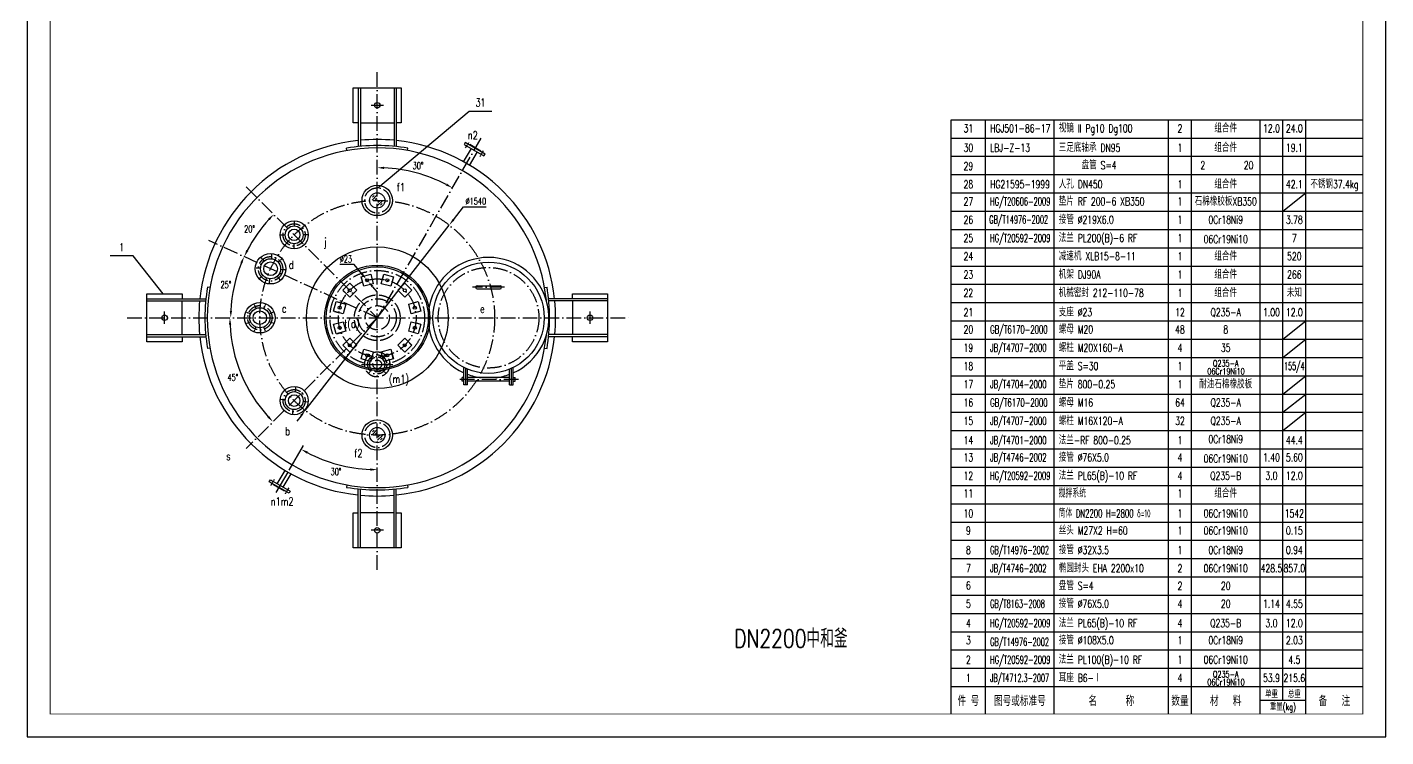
# Model space of a CAD drawing. Extents: x 14632 to 32728, y -7017 to 5619.
# Drawn here: x 23818 to 32728, y -6996 to -2338 of the extents above; entities that cross this region are included whole.
import ezdxf
from ezdxf.enums import TextEntityAlignment as Align

# ---------------------------------------------------------------- set-up
doc = ezdxf.new("R2010")
doc.units = 0
doc.header["$LTSCALE"] = 8
for name, pattern in [('ACAD_ISO02W100', [15, 12, -3]), ('ACAD_ISO10W100', [18, 12, -3, 0, -3]), ('CENTER', [2, 1.25, -0.25, 0.25, -0.25])]:
    doc.linetypes.add(name, pattern=pattern)
for name, color, linetype in [('CEN', 2, 'CENTER'), ('HGJ', 1, 'Continuous'), ('HGJX', 2, 'CENTER'), ('hgjy', 7, 'Continuous'), ('K1', 4, 'Continuous'), ('RENK', 7, 'Continuous'), ('sb', 1, 'Continuous'), ('tank', 1, 'Continuous'), ('tankx', 2, 'ACAD_ISO10W100'), ('tanky', 7, 'Continuous'), ('zz', 1, 'Continuous')]:
    doc.layers.add(name, color=color, linetype=linetype)
doc.styles.add('hzfs', font='simplex.shx', dxfattribs={"width": 0.7, "bigfont": 'hzfs.shx'})
doc.dimstyles.new('PVCAD$2', dxfattribs={"dimscale": 15, "dimtxt": 3, "dimasz": 3, "dimexe": 2, "dimexo": 1, "dimgap": 1, "dimtad": 2, "dimtih": 1, "dimdec": 0, "dimzin": 0, "dimdsep": 46, "dimtxsty": 'hzfs', "dimcen": 2.5, "dimclrd": 4, "dimclre": 4, "dimadec": 0, "dimazin": 0, "dimtfac": 1, "dimtmove": 0, "dimatfit": 0, "dimfxl": 0, "dimarcsym": 0})
doc.dimstyles.new('PVCAD$3', dxfattribs={"dimscale": 15, "dimtxt": 3, "dimasz": 3, "dimexe": 2, "dimexo": 1, "dimgap": 1, "dimtad": 1, "dimtoh": 1, "dimdec": 0, "dimzin": 0, "dimdsep": 46, "dimtxsty": 'hzfs', "dimcen": 2.5, "dimclrd": 4, "dimclre": 4, "dimadec": 0, "dimazin": 0, "dimtfac": 1, "dimtmove": 0, "dimatfit": 0, "dimfxl": 0, "dimarcsym": 0})

# ---------------------------------------------------------------- blocks, each defined once
blk = doc.blocks.new('*D238')
at = {"color": 4, "lineweight": -2}
for p, q in [((26613.9, -3601.4), (26679.1, -3517.5)), ((26679.1, -3517.5), (26827.6, -3517.5)), ((25641.7, -4853.2), (26586.3, -3636.9)), ((25614.1, -4888.8), (25586.5, -4924.3))]:
    blk.add_line(p, q, dxfattribs=at)
at = {"color": 4}
for points in [[(26608, -3596.8), (26619.8, -3606), (26586.3, -3636.9)], [(25608.2, -4884.2), (25620.1, -4893.4), (25641.7, -4853.2)]]:
    blk.add_solid(points, dxfattribs=at)
at = {"layer": 'Defpoints', "color": 0}
for p in [(26586.3, -3636.9), (25641.7, -4853.2)]:
    blk.add_point(p, dxfattribs=at)
at = {"color": 0, "insert": (26760.9, -3480), "char_height": 45, "attachment_point": 5, "style": 'hzfs'}
blk.add_mtext('∅1540', dxfattribs=at)
blk = doc.blocks.new('*D226')
at = {"layer": 'Defpoints', "color": 0}
for p in [(25254.2, -3386.7), (25359.7, -3651.6), (25010, -3737.8), (26114, -4245.1), (26114, -4245.1)]:
    blk.add_point(p, dxfattribs=at)
at = {"layer": 'K1', "color": 4, "lineweight": -2}
blk.add_arc((26114, -4245.1), 959.8, 137.73398, 152.6332, dxfattribs=at)
at = {"layer": 'K1', "color": 4}
for points in [[(25398.3, -3594.4), (25409.2, -3604.7), (25434.8, -3567)], [(25268.4, -3807.2), (25254.9, -3800.6), (25241.9, -3844.3)]]:
    blk.add_solid(points, dxfattribs=at)
at = {"layer": 'K1', "color": 0, "insert": (25276.1, -3662.4), "char_height": 45, "attachment_point": 5, "style": 'hzfs'}
blk.add_mtext('20°', dxfattribs=at)
blk = doc.blocks.new('*D227')
at = {"layer": 'Defpoints', "color": 0}
for p in [(25010, -3737.8), (25192.5, -3972.9), (24473.9, -4245.1), (26114, -4245.1), (27767.6, -4245.1)]:
    blk.add_point(p, dxfattribs=at)
at = {"layer": 'K1', "color": 4, "lineweight": -2}
blk.add_arc((26114, -4245.1), 960.9, 158.00323, 177.3166, dxfattribs=at)
at = {"layer": 'K1', "color": 4}
for points in [[(25216.2, -3882.2), (25229.9, -3888.1), (25240.9, -3843.8)], [(25161.7, -4200.3), (25146.7, -4199.9), (25153.1, -4245.1)]]:
    blk.add_solid(points, dxfattribs=at)
at = {"layer": 'K1', "color": 0, "insert": (25121.7, -4028), "char_height": 45, "attachment_point": 5, "style": 'hzfs'}
blk.add_mtext('25°', dxfattribs=at)
blk = doc.blocks.new('*D228')
at = {"layer": 'Defpoints', "color": 0}
for p in [(24473.9, -4245.1), (26114, -4245.1), (27767.6, -4245.1), (25180.6, -4494.9), (25254.2, -5103.5)]:
    blk.add_point(p, dxfattribs=at)
at = {"layer": 'K1', "color": 4, "lineweight": -2}
blk.add_arc((26114, -4245.1), 966.3, 182.66852, 222.28413, dxfattribs=at)
at = {"layer": 'K1', "color": 4}
for points in [[(25141.3, -4290.2), (25156.3, -4289.9), (25147.7, -4245.1)], [(25404.6, -4890), (25393.7, -4900.4), (25430.2, -4927.8)]]:
    blk.add_solid(points, dxfattribs=at)
at = {"layer": 'K1', "color": 0, "insert": (25166.9, -4636.9), "char_height": 45, "attachment_point": 5, "style": 'hzfs'}
blk.add_mtext('45°', dxfattribs=at)
blk = doc.blocks.new('*D239')
at = {"layer": 'Defpoints', "color": 0}
for p in [(26041.6, -3991.1), (26054.4, -4006.5)]:
    blk.add_point(p, dxfattribs=at)
at = {"layer": 'K1', "color": 4, "lineweight": -2}
for p, q in [((25963, -3896.6), (25868.5, -3896.6)), ((26012.9, -3956.5), (25963, -3896.6)), ((26054.4, -4006.5), (26041.6, -3991.1)), ((26083.2, -4041.1), (26112, -4075.7))]:
    blk.add_line(p, q, dxfattribs=at)
at = {"layer": 'K1', "color": 4}
for points in [[(26018.6, -3951.7), (26007.1, -3961.3), (26041.6, -3991.1)], [(26089, -4036.3), (26077.4, -4045.9), (26054.4, -4006.5)]]:
    blk.add_solid(points, dxfattribs=at)
at = {"layer": 'K1', "color": 0, "insert": (25908.3, -3859.1), "char_height": 45, "attachment_point": 5, "style": 'hzfs'}
blk.add_mtext('%%C23', dxfattribs=at)
blk = doc.blocks.new('*D242')
at = {"color": 4, "lineweight": -2}
blk.add_arc((26114, -4245.1), 984.7, 62.61852, 87.38148, dxfattribs=at)
at = {"color": 4}
for points in [[(26158.8, -3268.9), (26159.2, -3253.9), (26114, -3260.4)], [(26570.5, -3364.1), (26563.3, -3377.3), (26606.4, -3392.3)]]:
    blk.add_solid(points, dxfattribs=at)
at = {"layer": 'Defpoints', "color": 0}
for p in [(26114, -2631.9), (26794, -3067.3), (26450.8, -3319.7), (26114, -4245.1), (26114, -5899.3)]:
    blk.add_point(p, dxfattribs=at)
at = {"color": 0, "insert": (26381.5, -3246.9), "char_height": 45, "attachment_point": 5, "style": 'hzfs'}
blk.add_mtext('30°', dxfattribs=at)
blk = doc.blocks.new('*D244')
at = {"color": 4, "lineweight": -2}
blk.add_line((25536.5, -5245.3), (25630.5, -5082.6), dxfattribs=at)
blk.add_arc((26114, -4245.1), 997.1, 242.58605, 267.41395, dxfattribs=at)
at = {"color": 4}
for points in [[(25651.4, -5136.8), (25658.6, -5123.6), (25615.5, -5108.6)], [(26069.2, -5233.7), (26068.9, -5248.7), (26114, -5242.2)]]:
    blk.add_solid(points, dxfattribs=at)
at = {"layer": 'Defpoints', "color": 0}
for p in [(26114, -2631.9), (25773, -5182), (25529, -5258.3), (25451.9, -5391.9), (26114, -5899.3)]:
    blk.add_point(p, dxfattribs=at)
at = {"color": 0, "insert": (25843.4, -5255.2), "char_height": 45, "attachment_point": 5, "style": 'hzfs'}
blk.add_mtext('30°', dxfattribs=at)

msp = doc.modelspace()

# ---------------------------------------------------------------- linework, layer by layer
for p, q in [((23818.22091, 5619.31602), (23818.22091, -6995.68398)), ((23818.22091, 5619.31602), (23818.22091, -6995.68398)), ((32728.22091, -6995.68398), (32728.22091, 5619.31602)), ((32728.22091, -6995.68398), (32728.22091, 5619.31602)), ((32053.22091, -3545.68398), (32203.22091, -3425.68398)), ((25451.9221, -5391.88794), (25529.03223, -5258.32927)), ((23818.22091, -6995.68398), (32728.22091, -6995.68398)), ((23818.22091, -6995.68398), (32728.22091, -6995.68398))]:
    msp.add_line(p, q)
at = {"color": 1, "linetype": 'Continuous'}
msp.add_circle((26844.03223, -4245.07955), 365, dxfattribs=at)
at = {"color": 3, "linetype": 'ACAD_ISO02W100'}
for centre, radius in [((26114.03223, -4245.07955), 150), ((26114.03223, -4245.07955), 79.5), ((26114.03223, -4551.44519), 82.5), ((26114.03223, -4551.44519), 49.5), ((26114.03223, -4551.44519), 28.5)]:
    msp.add_circle(centre, radius, dxfattribs=at)
at = {"layer": 'CEN'}
msp.add_line((26010.15473, -4551.44519), (26215.49905, -4551.44519), dxfattribs=at)
at = {"layer": 'HGJ'}
for p, q in [((26690.97615, -3095.78337), (26683.97615, -3107.90773)), ((26683.97615, -3107.90773), (26813.87996, -3182.90773)), ((26820.87996, -3170.78337), (26690.97615, -3095.78337)), ((26721.55499, -3108.81927), (26719.55499, -3112.28337)), ((26794.30112, -3150.81927), (26721.55499, -3108.81927)), ((26729.44248, -3134.15773), (26678.33831, -3222.67275)), ((26768.41363, -3156.65773), (26717.30945, -3245.17275)), ((26792.30112, -3154.28337), (26794.30112, -3150.81927)), ((26813.87996, -3182.90773), (26820.87996, -3170.78337)), ((25458.556, -5335.39768), (25509.66018, -5246.88265)), ((25406.08967, -5321.27203), (25413.08967, -5309.14768)), ((25535.99348, -5396.27203), (25406.08967, -5321.27203)), ((25413.08967, -5309.14768), (25542.99348, -5384.14768)), ((25432.66851, -5341.23614), (25434.66851, -5337.77203)), ((25505.41464, -5383.23614), (25432.66851, -5341.23614)), ((25497.52715, -5357.89768), (25548.63132, -5269.38265)), ((25507.41464, -5379.77203), (25505.41464, -5383.23614)), ((25542.99348, -5384.14768), (25535.99348, -5396.27203))]:
    msp.add_line(p, q, dxfattribs=at)
for centre, radius in [((25414.36963, -3923.56401), 100), ((25414.36963, -3923.56401), 66), ((25414.36963, -3923.56401), 44.5), ((25344.03223, -4245.07955), 100), ((25344.03223, -4245.07955), 66), ((25344.03223, -4245.07955), 44.5), ((25569.11023, -4789.10162), 92.5), ((25569.11023, -4789.10162), 59), ((25569.11023, -4789.10162), 38)]:
    msp.add_circle(centre, radius, dxfattribs=at)
at = {"layer": 'HGJX'}
for p, q in [((26693.79666, -3130.89811), (26716.29666, -3091.92696)), ((26789.05945, -3185.89811), (26811.55945, -3146.92696)), ((25421.53664, -3828.83474), (25419.27337, -3858.74924)), ((25319.64036, -3916.397), (25349.55487, -3918.66026)), ((25352.45376, -3851.51246), (25372.00614, -3874.26558)), ((25486.42118, -3861.64814), (25463.66806, -3881.20052)), ((25342.31809, -3985.47987), (25365.07121, -3965.92749)), ((25407.20262, -4018.29327), (25409.46589, -3988.37877)), ((25476.2855, -3995.61555), (25456.73312, -3972.86243)), ((25509.0989, -3930.73101), (25479.18439, -3928.46775)), ((25307.67731, -4157.311), (25319.15781, -4185.02738)), ((25380.38716, -4157.311), (25368.90665, -4185.02738)), ((25256.26368, -4208.72462), (25283.98006, -4220.20513)), ((25256.26368, -4281.43448), (25283.98006, -4269.95397)), ((25431.80079, -4208.72462), (25404.0844, -4220.20513)), ((25431.80079, -4281.43448), (25404.0844, -4269.95397)), ((25307.67731, -4332.84811), (25319.15781, -4305.13172)), ((25380.38716, -4332.84811), (25368.90665, -4305.13172)), ((26059.23146, -4496.64441), (26080.44466, -4517.85762)), ((26168.83301, -4496.64441), (26147.6198, -4517.85762)), ((26059.23146, -4606.24596), (26080.44466, -4585.03276)), ((26168.83301, -4606.24596), (26147.6198, -4585.03276)), ((25578.54122, -4702.11135), (25575.30773, -4731.93659)), ((25482.11996, -4779.67063), (25511.94519, -4782.90411)), ((25656.10049, -4798.53261), (25626.27526, -4795.29913)), ((25559.67924, -4876.09188), (25562.91272, -4846.26665)), ((25437.91018, -5306.1573), (25415.41018, -5345.12844)), ((25533.17297, -5361.1573), (25510.67297, -5400.12844))]:
    msp.add_line(p, q, dxfattribs=at)
at = {"layer": 'K1'}
for p, q in [((26008.22917, -3975.78749), (26071.01435, -3958.96426)), ((26025.0524, -4038.57267), (26008.22917, -3975.78749)), ((26009.52326, -3980.61712), (26017.93488, -4012.00971)), ((26071.01435, -3958.96426), (26087.83758, -4021.74944)), ((26140.22688, -4021.74944), (26157.05012, -3958.96426)), ((26155.75602, -3963.79389), (26147.3444, -3995.18648)), ((26157.05012, -3958.96426), (26219.8353, -3975.78749)), ((26219.8353, -3975.78749), (26203.01206, -4038.57267)), ((25887.75806, -4064.76732), (25933.72, -4018.80538)), ((25933.72, -4110.72926), (25887.75806, -4064.76732)), ((25891.2936, -4068.30286), (25914.27457, -4091.28383)), ((25933.72, -4018.80538), (25979.68194, -4064.76732)), ((25979.68194, -4064.76732), (25933.72, -4110.72926)), ((26087.83758, -4021.74944), (26025.0524, -4038.57267)), ((26203.01206, -4038.57267), (26140.22688, -4021.74944)), ((26248.38252, -4064.76732), (26294.34446, -4018.80538)), ((26294.34446, -4110.72926), (26248.38252, -4064.76732)), ((26290.80893, -4022.34091), (26267.82796, -4045.32189)), ((26294.34446, -4018.80538), (26340.3064, -4064.76732)), ((26340.3064, -4064.76732), (26294.34446, -4110.72926)), ((25827.91694, -4202.06166), (25844.74018, -4139.27649)), ((25844.74018, -4139.27649), (25907.52535, -4156.09972)), ((25907.52535, -4156.09972), (25890.70212, -4218.8849)), ((26320.53911, -4156.09972), (26383.32429, -4139.27649)), ((26337.36235, -4218.8849), (26320.53911, -4156.09972)), ((26378.49466, -4140.57058), (26347.10207, -4148.9822)), ((26383.32429, -4139.27649), (26400.14753, -4202.06166)), ((25890.70212, -4218.8849), (25827.91694, -4202.06166)), ((25827.91694, -4288.09744), (25890.70212, -4271.2742)), ((25832.74657, -4203.35576), (25864.13916, -4211.76738)), ((25890.70212, -4271.2742), (25907.52535, -4334.05938)), ((26320.53911, -4334.05938), (26337.36235, -4271.2742)), ((26400.14753, -4202.06166), (26337.36235, -4218.8849)), ((26337.36235, -4271.2742), (26400.14753, -4288.09744)), ((25844.74018, -4350.88262), (25827.91694, -4288.09744)), ((25907.52535, -4334.05938), (25844.74018, -4350.88262)), ((25849.5698, -4349.58852), (25880.96239, -4341.1769)), ((26383.32429, -4350.88262), (26320.53911, -4334.05938)), ((26395.3179, -4286.80334), (26363.92531, -4278.39172)), ((26400.14753, -4288.09744), (26383.32429, -4350.88262)), ((25887.75806, -4425.39178), (25933.72, -4379.42984)), ((25933.72, -4471.35372), (25887.75806, -4425.39178)), ((25933.72, -4379.42984), (25979.68194, -4425.39178)), ((25979.68194, -4425.39178), (25933.72, -4471.35372)), ((25937.25554, -4467.81819), (25960.23651, -4444.83722)), ((26008.22917, -4514.37161), (26025.0524, -4451.58643)), ((26025.0524, -4451.58643), (26087.83758, -4468.40967)), ((26140.22688, -4468.40967), (26203.01206, -4451.58643)), ((26203.01206, -4451.58643), (26219.8353, -4514.37161)), ((26248.38252, -4425.39178), (26294.34446, -4379.42984)), ((26294.34446, -4471.35372), (26248.38252, -4425.39178)), ((26294.34446, -4379.42984), (26340.3064, -4425.39178)), ((26340.3064, -4425.39178), (26294.34446, -4471.35372)), ((26336.77087, -4421.85625), (26313.7899, -4398.87528)), ((26071.01435, -4531.19485), (26008.22917, -4514.37161)), ((26087.83758, -4468.40967), (26071.01435, -4531.19485)), ((26072.30844, -4526.36522), (26080.72006, -4494.97263)), ((26157.05012, -4531.19485), (26140.22688, -4468.40967)), ((26219.8353, -4514.37161), (26157.05012, -4531.19485)), ((26218.5412, -4509.54198), (26210.12958, -4478.14939))]:
    msp.add_line(p, q, dxfattribs=at)
at = {"layer": 'K1', "const_width": 6}
msp.add_lwpolyline([(23968.22091, -6845.68398), (23968.22091, 5244.31602), (32578.22091, 5244.31602), (32578.22091, -6845.68398)], close=True, dxfattribs=at)
msp.add_lwpolyline([(23968.22091, -6845.68398), (23968.22091, 5244.31602), (32578.22091, 5244.31602), (32578.22091, -6845.68398)], close=True, dxfattribs=at)
at = {"layer": 'K1'}
for centre in [(26048.03337, -3998.76847), (26180.03109, -3998.76847), (25933.72, -4064.76732), (26294.34446, -4064.76732), (25867.72115, -4179.08069), (26360.34332, -4179.08069), (25867.72115, -4311.07841), (26360.34332, -4311.07841), (25933.72, -4425.39178), (26294.34446, -4425.39178), (26048.03337, -4491.39064), (26180.03109, -4491.39064)]:
    msp.add_circle(centre, 10, dxfattribs=at)
at = {"layer": 'RENK', "color": 1, "linetype": 'Continuous'}
for p, q in [((26769.03223, -4035.07955), (26919.03223, -4035.07955)), ((26769.03223, -4055.07955), (26919.03223, -4055.07955)), ((26682.03223, -4685.57955), (26682.03223, -4572.15905)), ((26694.03223, -4685.57955), (26694.03223, -4577.83321)), ((26706.03223, -4685.57955), (26706.03223, -4582.98634)), ((26982.03223, -4685.57955), (26982.03223, -4582.98634)), ((26994.03223, -4685.57955), (26994.03223, -4577.83321)), ((27006.03223, -4685.57955), (27006.03223, -4572.15905)), ((26682.03223, -4638.07955), (26670.03223, -4638.07955)), ((26670.03223, -4662.07955), (26670.03223, -4638.07955)), ((26682.03223, -4662.07955), (26670.03223, -4662.07955)), ((26682.03223, -4638.07955), (26674.03223, -4638.07955)), ((26682.03223, -4662.07955), (26674.03223, -4662.07955)), ((26706.03223, -4685.57955), (26682.03223, -4685.57955)), ((26982.03223, -4638.07955), (26706.03223, -4638.07955)), ((26982.03223, -4662.07955), (26706.03223, -4662.07955)), ((26982.03223, -4685.57955), (27006.03223, -4685.57955)), ((27006.03223, -4638.07955), (27014.03223, -4638.07955)), ((27006.03223, -4638.07955), (27018.03223, -4638.07955)), ((27006.03223, -4662.07955), (27014.03223, -4662.07955)), ((27006.03223, -4662.07955), (27018.03223, -4662.07955)), ((27018.03223, -4662.07955), (27018.03223, -4638.07955))]:
    msp.add_line(p, q, dxfattribs=at)
for centre, radius, start, end in [((26844.03223, -4245.07955), 395.86196, 294.156697378, 245.843302622), ((26769.03223, -4045.07955), 10, 90, 270), ((26919.03223, -4045.07955), 10, 270, 90), ((26844.03223, -4245.07955), 395.86196, 249.597902059, 263.10618504), ((26844.03223, -4245.07955), 395.86196, 276.89381496, 290.402097941)]:
    msp.add_arc(centre, radius, start, end, dxfattribs=at)
at = {"layer": 'sb'}
msp.add_circle((26114.03223, -4245.07955), 465, dxfattribs=at)
at = {"layer": 'tank'}
for p, q in [((25989.03223, -2735.07955), (25989.03223, -3121.44766)), ((26004.03223, -2735.07955), (26004.03223, -3120.00812)), ((26224.03223, -2735.07955), (26224.03223, -3120.00812)), ((26239.03223, -2735.07955), (26239.03223, -3121.44766)), ((26004.03223, -2965.07955), (26224.03223, -2965.07955)), ((29878.22091, -6845.68398), (29878.22091, -2945.68398)), ((29878.22091, -2945.68398), (32578.22091, -2945.68398)), ((25914.93421, -3146.50332), (25912.47621, -3131.70608)), ((26313.13025, -3146.50332), (26315.58825, -3131.70608)), ((25015.456, -4045.98153), (25000.65876, -4043.52353)), ((27212.60846, -4045.98153), (27227.4057, -4043.52353)), ((24604.03223, -4120.07955), (24990.40034, -4120.07955)), ((24604.03223, -4135.07955), (24988.9608, -4135.07955)), ((24834.03223, -4355.07955), (24834.03223, -4135.07955)), ((27624.03223, -4120.07955), (27237.66412, -4120.07955)), ((27624.03223, -4135.07955), (27239.10366, -4135.07955)), ((27394.03223, -4135.07955), (27394.03223, -4355.07955)), ((24604.03223, -4355.07955), (24988.9608, -4355.07955)), ((27624.03223, -4355.07955), (27239.10366, -4355.07955)), ((24604.03223, -4370.07955), (24990.40034, -4370.07955)), ((25015.456, -4444.17757), (25000.65876, -4446.63557)), ((27212.60846, -4444.17757), (27227.4057, -4446.63557)), ((27624.03223, -4370.07955), (27237.66412, -4370.07955)), ((25914.93421, -5343.65578), (25912.47621, -5358.45302)), ((26313.13025, -5343.65578), (26315.58825, -5358.45302)), ((25989.03223, -5755.07955), (25989.03223, -5368.71144)), ((26004.03223, -5755.07955), (26004.03223, -5370.15098)), ((26224.03223, -5755.07955), (26224.03223, -5370.15098)), ((26239.03223, -5755.07955), (26239.03223, -5368.71144)), ((26224.03223, -5525.07955), (26004.03223, -5525.07955))]:
    msp.add_line(p, q, dxfattribs=at)
for points in [[(25989.03223, -2965.07955), (25956.53223, -2965.07955), (25956.53223, -2735.07955), (26271.53223, -2735.07955), (26271.53223, -2965.07955), (26239.03223, -2965.07955)], [(24834.03223, -4370.07955), (24834.03223, -4402.57955), (24604.03223, -4402.57955), (24604.03223, -4087.57955), (24834.03223, -4087.57955), (24834.03223, -4120.07955)], [(27394.03223, -4120.07955), (27394.03223, -4087.57955), (27624.03223, -4087.57955), (27624.03223, -4402.57955), (27394.03223, -4402.57955), (27394.03223, -4370.07955)], [(26239.03223, -5525.07955), (26271.53223, -5525.07955), (26271.53223, -5755.07955), (25956.53223, -5755.07955), (25956.53223, -5525.07955), (25989.03223, -5525.07955)]]:
    msp.add_lwpolyline(points, dxfattribs=at)
for centre, radius in [((26114.03223, -2850.07955), 18), ((26114.03223, -3475.07955), 100), ((26114.03223, -3475.07955), 50), ((25569.11023, -3701.05748), 92.5), ((25569.11023, -3701.05748), 59), ((25569.11023, -3701.05748), 38), ((26114.03223, -4245.07955), 345), ((26114.03223, -4245.07955), 335), ((24719.03223, -4245.07955), 18), ((27509.03223, -4245.07955), 18), ((26114.03223, -5015.07955), 100), ((26114.03223, -5015.07955), 50), ((26114.03223, -5640.07955), 18)]:
    msp.add_circle(centre, radius, dxfattribs=at)
for centre, start, end in [((26114.03223, -4345.07955), 80.568595965, 99.431404035), ((26214.03223, -4245.07955), 170.568595965, 189.431404035), ((26014.03223, -4245.07955), 350.568595965, 9.431404035), ((26114.03223, -4145.07955), 260.568595965, 279.431404035)]:
    msp.add_arc(centre, 1230, start, end, dxfattribs=at)
at = {"layer": 'tankx'}
for p, q in [((26114.03223, -5899.29032), (26114.03223, -2631.91621)), ((26073.53223, -2850.07955), (26154.53223, -2850.07955)), ((26794.0221, -3067.30255), (26114.03223, -4245.07955)), ((25254.18777, -3386.65512), (26114.03223, -4245.07955)), ((25569.11023, -3613.55748), (25569.11023, -3643.55748)), ((26114.03223, -4245.07955), (25010.01913, -3737.75317)), ((25481.61023, -3701.05748), (25511.61023, -3701.05748)), ((25656.61023, -3701.05748), (25626.61023, -3701.05748)), ((25569.11023, -3788.55748), (25569.11023, -3758.55748)), ((26948.62854, -4045.07955), (26739.43592, -4045.07955)), ((24473.89553, -4245.07955), (27767.59304, -4245.07955)), ((24719.03223, -4285.57955), (24719.03223, -4204.57955)), ((26114.03223, -4245.07955), (25254.18777, -5103.50398)), ((27509.03223, -4204.57955), (27509.03223, -4285.57955)), ((27039.93412, -4650.07955), (26653.04745, -4650.07955)), ((26154.53223, -5640.07955), (26073.53223, -5640.07955))]:
    msp.add_line(p, q, dxfattribs=at)
for centre, radius in [((26114.03223, -3475.07955), 82.5), ((26114.03223, -4245.07955), 770), ((25569.11023, -3701.05748), 72.5), ((25414.36963, -3923.56401), 80), ((26844.03223, -4245.07955), 330), ((26114.03223, -4245.07955), 310), ((26114.03223, -4245.07955), 255), ((25344.03223, -4245.07955), 80), ((26114.03223, -4245.07955), 125), ((26114.03223, -4551.44519), 62.5), ((25569.11023, -4789.10162), 72.5), ((26114.03223, -5015.07955), 82.5)]:
    msp.add_circle(centre, radius, dxfattribs=at)
at = {"layer": 'tanky'}
for p, q in [((26118.25288, -3392.68758), (26716.16173, -2888.76823)), ((26716.16173, -2888.76823), (26866.16173, -2888.76823)), ((30103.22091, -6845.68398), (30103.22091, -2945.68398)), ((30553.22091, -6845.68398), (30553.22091, -2945.68398)), ((31303.22091, -6845.68398), (31303.22091, -2945.68398)), ((31453.22091, -6845.68398), (31453.22091, -2945.68398)), ((31903.22091, -6845.68398), (31903.22091, -2945.68398)), ((32053.22091, -6755.68398), (32053.22091, -2945.68398)), ((32203.22091, -6845.68398), (32203.22091, -2945.68398)), ((29878.22091, -3065.68398), (32578.22091, -3065.68398)), ((29878.22091, -3185.68398), (32578.22091, -3185.68398)), ((29878.22091, -3305.68398), (32578.22091, -3305.68398)), ((26112.26446, -3441.49198), (26080.44466, -3473.31178)), ((26093.17258, -3443.6133), (26082.56598, -3454.2199)), ((26110.14314, -3460.58386), (26099.53654, -3471.19046)), ((29878.22091, -3425.68398), (32578.22091, -3425.68398)), ((26147.6198, -3476.84732), (26115.8, -3508.66712)), ((26128.52792, -3478.96864), (26117.92132, -3489.57524)), ((26145.49848, -3495.9392), (26134.89188, -3506.5458)), ((29878.22091, -3545.68398), (32578.22091, -3545.68398)), ((29878.22091, -3665.68398), (32578.22091, -3665.68398)), ((29878.22091, -3785.68398), (32578.22091, -3785.68398)), ((24512.78807, -3839.0055), (24362.78807, -3839.0055)), ((24709.06108, -4087.57955), (24512.78807, -3839.0055)), ((29878.22091, -3905.68398), (32578.22091, -3905.68398)), ((29878.22091, -4025.68398), (32578.22091, -4025.68398)), ((29878.22091, -4145.68398), (32578.22091, -4145.68398)), ((29878.22091, -4265.68398), (32578.22091, -4265.68398)), ((32053.22091, -4385.68398), (32203.22091, -4265.68398)), ((29878.22091, -4385.68398), (32578.22091, -4385.68398)), ((32053.22091, -4505.68398), (32203.22091, -4385.68398)), ((29878.22091, -4505.68398), (32578.22091, -4505.68398)), ((29878.22091, -4625.68398), (32578.22091, -4625.68398)), ((32053.22091, -4745.68398), (32203.22091, -4625.68398)), ((29878.22091, -4745.68398), (32578.22091, -4745.68398)), ((32053.22091, -4865.68398), (32203.22091, -4745.68398)), ((29878.22091, -4865.68398), (32578.22091, -4865.68398)), ((32053.22091, -4985.68398), (32203.22091, -4865.68398)), ((26112.26446, -4981.49198), (26080.44466, -5013.31178)), ((26093.17258, -4983.6133), (26082.56598, -4994.2199)), ((29878.22091, -4985.68398), (32578.22091, -4985.68398)), ((26110.14314, -5000.58386), (26099.53654, -5011.19046)), ((26147.6198, -5016.84732), (26115.8, -5048.66712)), ((26128.52792, -5018.96864), (26117.92132, -5029.57524)), ((26145.49848, -5035.9392), (26134.89188, -5046.5458)), ((29878.22091, -5105.68398), (32578.22091, -5105.68398)), ((29878.22091, -5225.68398), (32578.22091, -5225.68398)), ((29878.22091, -5345.68398), (32578.22091, -5345.68398)), ((29878.22091, -5465.68398), (32578.22091, -5465.68398)), ((29878.22091, -5585.68398), (32578.22091, -5585.68398)), ((29878.22091, -5705.68398), (32578.22091, -5705.68398)), ((29878.22091, -5825.68398), (32578.22091, -5825.68398)), ((29878.22091, -5945.68398), (32578.22091, -5945.68398)), ((29878.22091, -6065.68398), (32578.22091, -6065.68398)), ((29878.22091, -6185.68398), (32578.22091, -6185.68398)), ((29878.22091, -6305.68398), (32578.22091, -6305.68398)), ((29878.22091, -6425.68398), (32578.22091, -6425.68398)), ((29878.22091, -6545.68398), (32578.22091, -6545.68398)), ((29878.22091, -6665.68398), (32578.22091, -6665.68398)), ((31903.22091, -6755.68398), (32203.22091, -6755.68398))]:
    msp.add_line(p, q, dxfattribs=at)
at = {"layer": 'zz'}
for radius, start, end in [(1170, 96.133049306, 173.866950695), (1170, 84.605249757, 95.394750243), (1170, 6.133049305, 83.866950694), (1115, 5.851318955, 354.148681045), (1170, 174.605249757, 185.394750243), (1170, 354.605249757, 5.394750243), (1170, 186.133049305, 263.866950694), (1170, 276.133049306, 353.866950695), (1170, 264.605249757, 275.394750243)]:
    msp.add_arc((26114.03223, -4245.07955), radius, start, end, dxfattribs=at)

# ---------------------------------------------------------------- texts
at = {"style": 'hzfs'}
for s, width, p in [('盘管 S=4', 0.7, (30733.22091, -3270.68523)), ('HG/T20606-2009', 0.58, (30133.22091, -3508.18398)), ('垫片 RF 200-6 XB350', 0.7, (30583.22091, -3508.18398)), ('JB/T4746-2002', 0.63, (30133.22091, -5188.12229)), ('接管 %%C76X5.0', 0.7, (30583.22091, -5188.18398)), ('HG/T20592-2009', 0.58, (30133.22091, -5308.18398)), ('法兰 PL65(B)-10 RF', 0.7, (30583.22091, -5308.18398)), ('丝头 M27X2 H=60', 0.7, (30583.22091, -5668.18398)), ('盘管 S=4', 0.7, (30583.22091, -6030.68523))]:
    msp.add_text(s, height=52.5, dxfattribs=dict(at, width=width)).set_placement(p)
at = {"style": 'hzfs', "width": 0.7}
for s, p in [('2', (31528.22091, -3270.68523)), ('20', (31828.22091, -3270.68523)), ('27', (29990.72091, -3508.18398)), ('1', (31378.22091, -3508.18398)), ('石棉橡胶板XB350', (31678.22091, -3508.18398)), ('13', (29990.72091, -5188.18398)), ('4', (31378.22091, -5188.18398)), ('1.40', (31978.22091, -5188.18398)), ('5.60', (32128.22091, -5188.18398)), ('12', (29990.72091, -5308.18398)), ('4', (31378.22091, -5308.18398)), ('Q235-B', (31678.22091, -5308.18398)), ('3.0', (31978.22091, -5308.18398)), ('12.0', (32128.22091, -5308.18398)), ('06Cr19Ni10', (31678.22091, -5668.18398)), ('9', (29990.72091, -5668.18398)), ('1', (31378.22091, -5668.18398)), ('0.15', (32128.22091, -5668.18398)), ('6', (29990.72091, -6028.18398)), ('2', (31378.22091, -6030.68523)), ('20', (31678.22091, -6030.68523))]:
    msp.add_text(s, height=52.5, dxfattribs=at).set_placement(p, align=Align.CENTER)
at = {"layer": 'hgjy', "style": 'hzfs', "width": 0.75}
for s, height, p in [('n2', 52.5, (26740.66014, -3047.65058)), ('f1', 52.5, (26268.96475, -3388.36147)), ('j', 52.5, (25773.04257, -3754.3562)), ('d', 52.5, (25550.08088, -3898.02887)), ('c', 52.5, (25504.03223, -4185.07955)), ('e', 52.5, (26803.28305, -4186.61901)), ('t(a)', 52.5, (25947.31501, -4288.47476)), ('(m1)', 52.5, (26256.53223, -4650.74309)), ('b', 52.5, (25526.25474, -4989.44469)), ('s', 52.5, (25138.14651, -5152.88923)), ('f2', 52.5, (25990.66124, -5133.75769)), ('n1m2', 52.5, (25490.34643, -5450.20908)), ('DN2200中和釜', 120, (28826.47493, -6343.76541))]:
    msp.add_text(s, height=height, dxfattribs=at).set_placement(p, align=Align.MIDDLE)
at = {"layer": 'tanky', "style": 'hzfs'}
for s, height, width, p in [('31', 52.5, 0.7, (26791.16173, -2858.76823)), ('31', 52.5, 0.7, (29990.72091, -3028.18398)), ('2', 52.5, 0.7, (31378.22091, -3028.18398)), ('组合件', 52.5, 0.7, (31678.22091, -3028.18398)), ('12.0', 52.5, 0.7, (31978.22091, -3028.18398)), ('24.0', 52.5, 0.7, (32128.22091, -3028.18398)), ('30', 52.5, 0.7, (29990.72091, -3155.68398)), ('1', 52.5, 0.7, (31378.22091, -3155.68398)), ('组合件', 52.5, 0.7, (31678.22091, -3155.68398)), ('19.1', 52.5, 0.7, (32128.22091, -3155.68398)), ('29', 52.5, 0.7, (29990.72091, -3275.68398)), ('28', 52.5, 0.7, (29990.72091, -3395.68398)), ('1', 52.5, 0.7, (31378.22091, -3395.68398)), ('组合件', 52.5, 0.7, (31678.22091, -3395.68398)), ('42.1', 52.5, 0.7, (32128.22091, -3395.68398)), ('26', 52.5, 0.7, (29990.72091, -3628.18398)), ('1', 52.5, 0.7, (31378.22091, -3628.18398)), ('0Cr18Ni9', 52.5, 0.7, (31678.22091, -3628.18398)), ('3.78', 52.5, 0.7, (32128.22091, -3628.18398)), ('25', 52.5, 0.7, (29990.72091, -3748.18398)), ('1', 52.5, 0.7, (31378.22091, -3748.18398)), ('06Cr19Ni10', 52.5, 0.7, (31678.22091, -3755.68398)), ('7', 52.5, 0.7, (32128.22091, -3748.18398)), ('1', 52.5, 0.7, (24437.78807, -3809.0055)), ('24', 52.5, 0.7, (29990.72091, -3868.18398)), ('1', 52.5, 0.7, (31378.22091, -3868.18398)), ('组合件', 52.5, 0.7, (31678.22091, -3868.18398)), ('520', 52.5, 0.7, (32128.22091, -3868.18398)), ('23', 52.5, 0.7, (29990.72091, -3988.18398)), ('1', 52.5, 0.7, (31378.22091, -3988.18398)), ('组合件', 52.5, 0.7, (31678.22091, -3988.18398)), ('266', 52.5, 0.7, (32128.22091, -3988.18398)), ('22', 52.5, 0.7, (29990.72091, -4108.18398)), ('1', 52.5, 0.7, (31378.22091, -4108.18398)), ('组合件', 52.5, 0.7, (31678.22091, -4108.18398)), ('未知', 52.5, 0.7, (32128.22091, -4108.18398)), ('21', 52.5, 0.7, (29990.72091, -4235.68398)), ('12', 52.5, 0.7, (31378.22091, -4235.68398)), ('Q235-A', 52.5, 0.7, (31678.22091, -4235.68398)), ('1.00', 52.5, 0.7, (31978.22091, -4235.68398)), ('12.0', 52.5, 0.7, (32128.22091, -4235.68398)), ('20', 52.5, 0.7, (29990.72091, -4348.18398)), ('48', 52.5, 0.7, (31378.22091, -4348.18398)), ('8', 52.5, 0.7, (31678.22091, -4348.18398)), ('19', 52.5, 0.7, (29990.72091, -4468.18398)), ('4', 52.5, 0.7, (31378.22091, -4468.18398)), ('35', 52.5, 0.7, (31678.22091, -4468.18398)), ('18', 52.5, 0.7, (29990.72091, -4588.18398)), ('1', 52.5, 0.7, (31378.22091, -4588.18398)), ('Q235-A', 42, 0.7, (31678.22091, -4565.68398)), ('155/4', 52.5, 0.5, (32128.22091, -4588.18398)), ('06Cr19Ni10', 42, 0.7, (31680.3301, -4617.77437)), ('17', 52.5, 0.7, (29990.72091, -4708.18398)), ('1', 52.5, 0.7, (31378.22091, -4708.18398)), ('耐油石棉橡胶板', 52.5, 0.7, (31678.22091, -4708.18398)), ('16', 52.5, 0.7, (29990.72091, -4828.18398)), ('64', 52.5, 0.7, (31378.22091, -4828.18398)), ('Q235-A', 52.5, 0.7, (31678.22091, -4828.18398)), ('15', 52.5, 0.7, (29990.72091, -4948.18398)), ('32', 52.5, 0.7, (31378.22091, -4948.18398)), ('Q235-A', 52.5, 0.7, (31678.22091, -4948.18398)), ('14', 52.5, 0.7, (29990.72091, -5075.68398)), ('1', 52.5, 0.7, (31378.22091, -5075.68398)), ('0Cr18Ni9', 52.5, 0.7, (31678.22091, -5068.18398)), ('44.4', 52.5, 0.7, (32128.22091, -5075.68398)), ('06Cr19Ni10', 52.5, 0.7, (31678.22091, -5195.68398)), ('11', 52.5, 0.7, (29990.72091, -5424.18106)), ('1', 52.5, 0.7, (31378.22091, -5424.18106)), ('组合件', 52.5, 0.7, (31678.22091, -5424.18106)), ('10', 52.5, 0.7, (29990.72091, -5555.68398)), ('1', 52.5, 0.7, (31378.22091, -5555.68398)), ('06Cr19Ni10', 52.5, 0.7, (31678.22091, -5555.68398)), ('1542', 52.5, 0.7, (32128.22091, -5555.68398)), ('8', 52.5, 0.7, (29990.72091, -5795.68398)), ('1', 52.5, 0.7, (31378.22091, -5795.68398)), ('0Cr18Ni9', 52.5, 0.7, (31678.22091, -5795.68398)), ('0.94', 52.5, 0.7, (32128.22091, -5795.68398)), ('7', 52.5, 0.7, (29990.72091, -5915.68398)), ('2', 52.5, 0.7, (31378.22091, -5915.68398)), ('06Cr19Ni10', 52.5, 0.7, (31678.22091, -5915.68398)), ('428.5', 52.5, 0.7, (31978.22091, -5915.68398)), ('857.0', 52.5, 0.7, (32128.22091, -5915.68398)), ('5', 52.5, 0.7, (29990.72091, -6148.18398)), ('4', 52.5, 0.7, (31378.22091, -6148.18398)), ('20', 52.5, 0.7, (31678.22091, -6148.18398)), ('1.14', 52.5, 0.7, (31978.22091, -6148.18398)), ('4.55', 52.5, 0.7, (32128.22091, -6148.18398)), ('4', 52.5, 0.7, (29990.72091, -6275.68398)), ('4', 52.5, 0.7, (31378.22091, -6275.68398)), ('Q235-B', 52.5, 0.7, (31678.22091, -6275.68398)), ('3.0', 52.5, 0.7, (31978.22091, -6275.68398)), ('12.0', 52.5, 0.7, (32128.22091, -6275.68398)), ('3', 52.5, 0.7, (29990.72091, -6388.18398)), ('1', 52.5, 0.7, (31378.22091, -6388.18398)), ('0Cr18Ni9', 52.5, 0.7, (31678.22091, -6388.18398)), ('2.03', 52.5, 0.7, (32128.22091, -6388.18398)), ('2', 52.5, 0.7, (29990.72091, -6515.68398)), ('1', 52.5, 0.7, (31378.22091, -6515.68398)), ('06Cr19Ni10', 52.5, 0.7, (31678.22091, -6515.68398)), ('4.5', 52.5, 0.7, (32128.22091, -6515.68398)), ('1', 52.5, 0.7, (29990.72091, -6635.68398)), ('4', 52.5, 0.7, (31378.22091, -6635.68398)), ('Q235-A', 42, 0.7, (31678.22091, -6605.68398)), ('53.9', 52.5, 0.7, (31978.22091, -6635.68398)), ('215.6', 52.5, 0.7, (32128.22091, -6635.68398)), ('06Cr19Ni10', 42, 0.7, (31680.3301, -6657.77437))]:
    msp.add_text(s, height=height, dxfattribs=dict(at, width=width)).set_placement(p, align=Align.CENTER)
for s, width, p in [('HGJ501-86-17', 0.7, (30133.22091, -3028.18398)), ('视镜 II Pg10 Dg100', 0.7, (30583.22091, -3028.18398)), ('LBJ-Z-13', 0.7, (30133.22091, -3155.68398)), ('三足底轴承 DN95', 0.7, (30583.22091, -3155.68398)), ('HG21595-1999', 0.7, (30133.22091, -3395.68398)), ('人孔 DN450', 0.7, (30583.22091, -3395.68398)), ('不锈钢37.4kg', 0.7, (32233.22091, -3395.68398)), ('GB/T14976-2002', 0.6, (30127.33356, -3626.9564)), ('接管 %%C219X6.0', 0.7, (30583.22091, -3628.18398)), ('HG/T20592-2009', 0.58, (30133.22091, -3748.18398)), ('法兰 PL200(B)-6 RF', 0.7, (30583.22091, -3748.18398)), ('减速机 XLB15-8-11', 0.7, (30583.22091, -3868.18398)), ('机架 DJ90A', 0.7, (30583.22091, -3988.18398)), ('机械密封 212-110-78', 0.7, (30583.22091, -4108.18398)), ('支座 %%C23', 0.7, (30583.22091, -4235.68398)), ('GB/T6170-2000', 0.63, (30133.22091, -4348.18398)), ('螺母 M20', 0.7, (30583.22091, -4348.18398)), ('JB/T4707-2000', 0.63, (30133.22091, -4468.18398)), ('螺柱 M20X160-A', 0.7, (30583.22091, -4468.18398)), ('平盖 S=30', 0.7, (30583.22091, -4588.18398)), ('JB/T4704-2000', 0.63, (30133.22091, -4708.18398)), ('垫片 800-0.25', 0.7, (30583.22091, -4708.18398)), ('GB/T6170-2000', 0.63, (30133.22091, -4828.18398)), ('螺母 M16', 0.7, (30583.22091, -4828.18398)), ('JB/T4707-2000', 0.63, (30133.22091, -4948.18398)), ('螺柱 M16X120-A', 0.7, (30583.22091, -4948.18398)), ('JB/T4701-2000', 0.63, (30133.22091, -5075.68398)), ('法兰-RF 800-0.25', 0.7, (30583.22091, -5075.68398)), ('搅拌系统', 0.63, (30583.22091, -5424.18106)), ('筒体 DN2200 H=2800 δ=10', 0.63, (30583.22091, -5555.68398)), ('GB/T14976-2002', 0.6, (30133.22091, -5795.68398)), ('接管 %%C32X3.5', 0.7, (30583.22091, -5795.68398)), ('JB/T4746-2002', 0.63, (30133.22091, -5915.68398)), ('椭圆封头 EHA 2200x10', 0.7, (30583.22091, -5915.68398)), ('GB/T8163-2008', 0.6, (30133.22091, -6148.18398)), ('接管 %%C76X5.0', 0.7, (30583.22091, -6148.18398)), ('HG/T20592-2009', 0.58, (30133.22091, -6275.68398)), ('法兰 PL65(B)-10 RF', 0.7, (30583.22091, -6275.68398)), ('GB/T14976-2002', 0.6, (30133.22091, -6398.7215)), ('接管 %%C108X5.0', 0.7, (30583.22091, -6388.18398)), ('HG/T20592-2009', 0.58, (30133.22091, -6515.68398)), ('法兰 PL100(B)-10 RF', 0.7, (30583.22091, -6515.68398)), ('JB/T4712.3-2007', 0.59, (30133.22091, -6635.68398)), ('耳座 B6-Ⅰ', 0.7, (30583.22091, -6635.68398))]:
    msp.add_text(s, height=52.5, dxfattribs=dict(at, width=width)).set_placement(p)
at = {"layer": 'tanky', "style": 'hzfs', "width": 0.7}
for s, height, p in [('件 号', 60, (29990.72091, -6755.68398)), ('图号或标准号', 60, (30328.22091, -6755.68398)), ('名      称', 60, (30928.22091, -6755.68398)), ('数量', 60, (31378.22091, -6755.68398)), ('材   料', 60, (31678.22091, -6755.68398)), ('单重', 45, (31978.22091, -6710.68398)), ('重量(kg)', 45, (32053.22091, -6800.68398)), ('总重', 45, (32128.22091, -6710.68398)), ('备   注', 60, (32390.72091, -6755.68398))]:
    msp.add_text(s, height=height, dxfattribs=at).set_placement(p, align=Align.MIDDLE)

# ---------------------------------------------------------------- dimensions: what is measured, and where the dimension line sits
for base, line1, line2, picture, middle in [((25773.00711, -5182.03838), ((26114.03223, -5899.29032), (26114.03223, -2631.91621)), ((25451.9221, -5391.88794), (25529.03223, -5258.32927)), '*D244', (25843.37576, -5255.18324)), ((26450.82951, -3319.73663), ((26794.0221, -3067.30255), (26114.03223, -4245.07955)), ((26114.03223, -5899.29032), (26114.03223, -2631.91621)), '*D242', (26381.48934, -3246.91604))]:
    dim = msp.add_angular_dim_2l(base=base, line1=line1, line2=line2, dimstyle='PVCAD$2')
    dim.commit()
    dim.dimension.update_dxf_attribs({"geometry": picture, "text_midpoint": middle})
dim = msp.add_diameter_dim_2p(p1=(25641.73993, -4853.22425), p2=(26586.32454, -3636.93485), dimstyle='PVCAD$3')
dim.commit()
dim.dimension.update_dxf_attribs({"geometry": '*D238', "text_midpoint": (26760.85978, -3517.46042), "dimtype": 163})
at = {"layer": 'K1'}
for base, line1, line2, picture, middle in [((25359.74087, -3651.61405), ((26114.03223, -4245.07955), (25010.01913, -3737.75317)), ((25254.18777, -3386.65512), (26114.03223, -4245.07955)), '*D226', (25276.14486, -3662.37672)), ((25192.4579, -3972.91111), ((24473.89553, -4245.07955), (27767.59304, -4245.07955)), ((26114.03223, -4245.07955), (25010.01913, -3737.75317)), '*D227', (25121.67237, -4027.98274)), ((25180.60571, -4494.91485), ((24473.89553, -4245.07955), (27767.59304, -4245.07955)), ((26114.03223, -4245.07955), (25254.18777, -5103.50398)), '*D228', (25166.91859, -4636.92843))]:
    dim = msp.add_angular_dim_2l(base=base, line1=line1, line2=line2, dimstyle='PVCAD$2', dxfattribs=at)
    dim.commit()
    dim.dimension.update_dxf_attribs({"geometry": picture, "text_midpoint": middle})
dim = msp.add_diameter_dim_2p(p1=(26054.42735, -4006.45723), p2=(26041.6394, -3991.0797), text='%%C23', dimstyle='PVCAD$3', dxfattribs=at)
dim.commit()
dim.dimension.update_dxf_attribs({"geometry": '*D239', "text_midpoint": (25908.2976, -3896.57298), "dimtype": 163})

doc.saveas('drawing.dxf')
